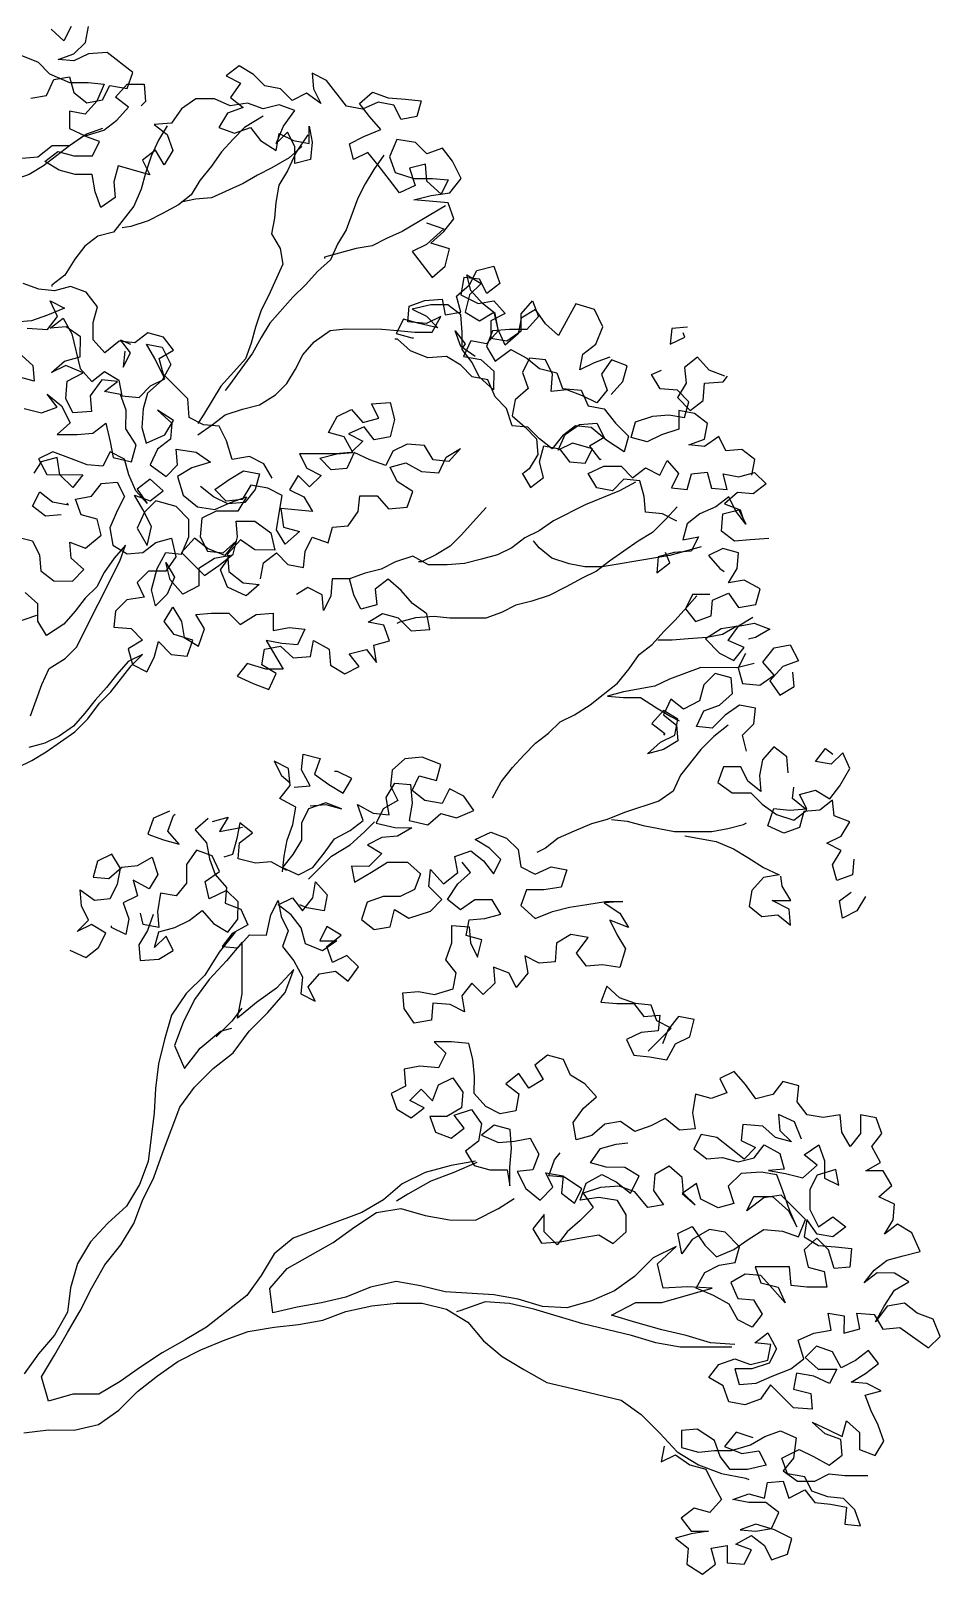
# Model space of a CAD drawing. Header units: inches. Extents: x -22123 to -20407, y -44696 to -43478.
# Drawn here: x -21153.8 to -21125.72, y -44569.7 to -44522.08 of the extents above; entities that cross this region are included whole.
import ezdxf

# ---------------------------------------------------------------- set-up
doc = ezdxf.new("R2010")
doc.units = ezdxf.units.IN
doc.header["$LTSCALE"] = 0.01
doc.header["$MEASUREMENT"] = 0

# ---------------------------------------------------------------- blocks, each defined once
blk = doc.blocks.new('ARBOLITO')
at = {"color": 106}
for points in [[(71.10116, -147.0858), (71.11214, -147.08947), (71.10115, -147.09953), (71.09199, -147.1041), (71.10479, -147.12059), (71.11304, -147.11327), (71.11579, -147.10229), (71.1039, -147.09862), (71.11214, -147.09131), (71.11855, -147.08307), (71.1149, -147.073), (71.09294, -147.07115), (71.10392, -147.06842), (71.11582, -147.0666), (71.12315, -147.05745), (71.11767, -147.04646), (71.11127, -147.03822), (71.1012, -147.04187), (71.09389, -147.03454), (71.08199, -147.0327), (71.0774, -147.04368), (71.08106, -147.05375), (71.09295, -147.05742), (71.10485, -147.05743), (71.11492, -147.05836), (71.11033, -147.06751), (71.10119, -147.05926), (71.10028, -147.04828), (71.09021, -147.05101), (71.09386, -147.062), (71.08379, -147.06657), (71.07739, -147.05832), (71.07008, -147.04916), (71.06368, -147.04092), (71.05452, -147.04549), (71.05178, -147.03542), (71.06094, -147.03085), (71.07193, -147.02628), (71.06461, -147.01804), (71.05821, -147.0098), (71.06646, -147.00248), (71.07652, -147.00615), (71.08751, -147.00708), (71.09757, -147.008), (71.09482, -147.01807), (71.08475, -147.01989), (71.08018, -147.01073), (71.07011, -147.00889), (71.06004, -147.01346), (71.04997, -147.01162), (71.03718, -146.99513), (71.02803, -146.99055), (71.02893, -147.00062), (71.0335, -147.00977), (71.02435, -147.00336), (71.0152, -147.00793), (71.00788, -147.0006), (70.99782, -146.99876), (70.9905, -146.99143), (70.98135, -146.98593), (70.97311, -146.99233), (70.98226, -146.99691), (70.97584, -147.00606), (70.98407, -147.01247), (70.974, -147.01613), (70.9685, -147.02527), (70.97857, -147.02894), (70.98864, -147.02529), (70.99504, -147.03354), (71.0051, -147.03995), (71.00694, -147.02897), (71.01609, -147.03356), (71.02616, -147.03539), (71.02617, -147.02441), (71.02799, -147.03448), (71.02706, -147.04546), (71.01699, -147.0482), (71.017, -147.03722), (71.01243, -147.02806), (71.0051, -147.03538), (71.00969, -147.0244), (71.01702, -147.01434), (71.00696, -147.01067), (70.99689, -147.0134), (70.98682, -147.00973), (70.97584, -147.01155), (70.96577, -147.00697), (70.95388, -147.00696), (70.94472, -147.01335), (70.9383, -147.0225), (70.92732, -147.02341), (70.93555, -147.02982), (70.9392, -147.03989), (70.9337, -147.04904), (70.92822, -147.03988), (70.91997, -147.04628), (70.92454, -147.05544), (70.90441, -147.04993), (70.90166, -147.05999), (70.90256, -147.07006), (70.8934, -147.07646), (70.88975, -147.06639), (70.88793, -147.0554), (70.87695, -147.05539), (70.86688, -147.05264), (70.85774, -147.04714), (70.86598, -147.04074), (70.87604, -147.04349), (70.88794, -147.04351), (70.89253, -147.03436), (70.88246, -147.03069), (70.8733, -147.03709), (70.86232, -147.03708), (70.85316, -147.04439), (70.84309, -147.0453)], [(70.84862, -147.00686), (70.85869, -147.00504), (70.86327, -146.99497), (70.87334, -146.99315), (70.87608, -147.00322), (70.88431, -147.00964), (70.89438, -147.00782), (70.89897, -146.99867), (70.90995, -147.00051), (70.91362, -146.99044), (70.89716, -146.97761), (70.88526, -146.97852), (70.8761, -146.98309), (70.86603, -146.98216), (70.8761, -146.97851), (70.88343, -146.9712), (70.88527, -146.96113)], [(70.87429, -146.96112), (70.8697, -146.97027), (70.86147, -146.96294)], [(70.84224, -146.9794), (70.85322, -146.98398), (70.86053, -146.99131), (70.87334, -146.99681), (70.88524, -146.99682), (70.89531, -146.99775), (70.89072, -147.00873), (70.88339, -147.01696), (70.87332, -147.01512), (70.87331, -147.0261), (70.88338, -147.03069), (70.89528, -147.02704), (70.90352, -147.02064), (70.91085, -147.01241), (70.90262, -147.00599), (70.90995, -146.99776), (70.92093, -146.99777), (70.92184, -147.00876), (70.91909, -147.0115)], [(70.89437, -147.02612), (70.88429, -147.02977), (70.8733, -147.03709), (70.85682, -147.04988), (70.84766, -147.05537), (70.83759, -147.05902), (70.82843, -147.06359), (70.81836, -147.06724), (70.8147, -147.06815)], [(71.02158, -147.03722), (71.01333, -147.04454), (71.00234, -147.05093), (70.99319, -147.0555), (70.98403, -147.06098), (70.96389, -147.07012), (70.95382, -147.07102), (70.94466, -147.07285)], [(71.11307, -147.07483), (71.0856, -147.09128), (71.07553, -147.09585), (71.06637, -147.10042), (71.0563, -147.10224), (71.03616, -147.10771), (71.03616, -147.10863)], [(71.00308, -147.24863), (70.9976, -147.23947), (70.98845, -147.23489), (70.97746, -147.23671), (70.97381, -147.22481), (70.96924, -147.21565), (70.95918, -147.21473), (70.95003, -147.21014), (70.94912, -147.19824), (70.93358, -147.18267), (70.93084, -147.1726), (70.94, -147.16712), (70.9336, -147.15887), (70.92354, -147.15612), (70.91529, -147.16252), (70.90522, -147.16159), (70.89607, -147.16891), (70.88875, -147.16066), (70.88876, -147.14968), (70.89152, -147.13961), (70.8842, -147.13045), (70.87414, -147.12678), (70.86407, -147.12952), (70.854, -147.12859), (70.84394, -147.12492)], [(70.84666, -147.1533), (70.85947, -147.15423), (70.86588, -147.146), (70.86132, -147.13592), (70.87046, -147.14051), (70.85948, -147.14507), (70.84941, -147.14873), (70.83934, -147.14963)], [(70.84115, -147.16886), (70.85029, -147.1771), (70.8512, -147.18717), (70.84114, -147.18441)], [(70.84478, -147.20455), (70.85576, -147.20731), (70.86583, -147.20366), (70.85943, -147.19541), (70.86858, -147.20275), (70.87406, -147.21373), (70.86581, -147.22105), (70.87863, -147.22106), (70.8887, -147.22015), (70.89694, -147.21375), (70.89967, -147.22566), (70.9015, -147.23573), (70.91339, -147.23848), (70.91615, -147.2275), (70.90975, -147.21743), (70.90976, -147.20553), (70.90611, -147.19546), (70.89604, -147.19362), (70.90429, -147.18722), (70.89422, -147.18629), (70.88689, -147.19636), (70.88779, -147.20642), (70.87589, -147.20733), (70.87133, -147.19817), (70.87225, -147.18719), (70.88232, -147.18171), (70.87135, -147.17712), (70.86219, -147.18169), (70.87043, -147.17437), (70.8805, -147.17164), (70.88052, -147.15882), (70.87137, -147.15241), (70.8613, -147.15331), (70.86954, -147.14691), (70.87503, -147.15699), (70.8805, -147.17896), (70.88781, -147.1872), (70.89605, -147.1808), (70.9052, -147.1863), (70.90702, -147.19637), (70.91801, -147.1973), (70.92533, -147.18998), (70.93449, -147.18542), (70.9281, -147.1726), (70.92261, -147.16344), (70.93268, -147.16528), (70.93816, -147.17627), (70.93266, -147.18633), (70.9235, -147.19456), (70.92075, -147.20462), (70.91982, -147.21652), (70.92256, -147.22659), (70.93446, -147.22111), (70.93996, -147.21196), (70.9299, -147.20555), (70.93904, -147.21379), (70.93812, -147.22386), (70.92987, -147.23026), (70.92529, -147.24032), (70.93535, -147.24765), (70.94268, -147.24034), (70.94177, -147.23027), (70.95458, -147.23211), (70.96373, -147.23853), (70.95183, -147.24218), (70.94267, -147.24766), (70.94632, -147.25956), (70.95547, -147.26689), (70.96645, -147.26873), (70.97652, -147.26417), (70.98659, -147.26052), (70.98109, -147.26966), (70.96736, -147.26965), (70.95821, -147.27422), (70.95728, -147.28612), (70.96185, -147.29527), (70.97192, -147.2962), (70.98016, -147.28888), (70.97283, -147.29803), (70.96185, -147.29344), (70.95362, -147.28703), (70.94537, -147.29617), (70.96, -147.31083), (70.96916, -147.30443), (70.97832, -147.29712), (70.98108, -147.28614), (70.98017, -147.27607), (70.99207, -147.27608), (71.00213, -147.28341), (71.00487, -147.2944), (70.99205, -147.29439), (70.98291, -147.28797), (70.97466, -147.29712), (70.97557, -147.3081), (70.98471, -147.31543), (70.99478, -147.31635), (70.98654, -147.32367), (70.97464, -147.31817), (70.97008, -147.30718), (70.97649, -147.29803), (70.96642, -147.29985), (70.95635, -147.30625), (70.95634, -147.31723), (70.94626, -147.32272), (70.93804, -147.31356), (70.9353, -147.30257), (70.94078, -147.31173), (70.9362, -147.32271), (70.92887, -147.33002), (70.92613, -147.31995), (70.9298, -147.30623), (70.93531, -147.29616), (70.94537, -147.29709), (70.94996, -147.28611), (70.94997, -147.27513), (70.94174, -147.26688), (70.92893, -147.26321), (70.9216, -147.27052), (70.91701, -147.28059), (70.92341, -147.29158), (70.92617, -147.27968), (70.92069, -147.26869), (70.9152, -147.25953), (70.92527, -147.26321), (70.93351, -147.25681), (70.92528, -147.24948), (70.91704, -147.25588), (70.92344, -147.26503), (70.91612, -147.25679), (70.91155, -147.24672), (70.90882, -147.23665), (70.89967, -147.23206), (70.89508, -147.24121), (70.88502, -147.24029), (70.87495, -147.23662), (70.86306, -147.23203), (70.8539, -147.2366), (70.85938, -147.24667), (70.88227, -147.24669), (70.87585, -147.25492), (70.86762, -147.24668), (70.8658, -147.23569), (70.85573, -147.23843), (70.85115, -147.24575)], [(71.21824, -147.17103), (71.20817, -147.17468), (71.19901, -147.17925), (71.20085, -147.16918), (71.20909, -147.16279), (71.21368, -147.15181), (71.2082, -147.14082), (71.1963, -147.13715), (71.1853, -147.15727), (71.17707, -147.14994), (71.17067, -147.14078), (71.16151, -147.14627), (71.15968, -147.15633), (71.15143, -147.16365), (71.14686, -147.15358), (71.14504, -147.14351), (71.13681, -147.13709), (71.1295, -147.12885), (71.12676, -147.11878), (71.13591, -147.12428), (71.12858, -147.13159), (71.12582, -147.14257), (71.13497, -147.14807), (71.14413, -147.14259), (71.14686, -147.15449), (71.13953, -147.16272), (71.12947, -147.16088), (71.12488, -147.17095), (71.13586, -147.17279), (71.14409, -147.18012), (71.14408, -147.19201), (71.13494, -147.18377), (71.13037, -147.17461), (71.12397, -147.16637), (71.12398, -147.15538), (71.12308, -147.1444), (71.11484, -147.13799), (71.10386, -147.13798), (71.09196, -147.14071), (71.10111, -147.1453), (71.10842, -147.15262), (71.09653, -147.14987), (71.08646, -147.14711), (71.08188, -147.15626), (71.09194, -147.15902), (71.09286, -147.15902)], [(70.90888, -147.168), (70.90796, -147.17807), (70.91254, -147.16892), (70.90614, -147.16068), (70.91255, -147.16343)], [(71.1322, -147.17095), (71.12306, -147.16454), (71.1194, -147.15447), (71.1258, -147.16271), (71.12397, -147.16545)], [(71.26768, -147.15186), (71.25761, -147.15276), (71.25669, -147.16283), (71.26584, -147.15826), (71.26493, -147.15551)], [(71.29145, -147.183), (71.28139, -147.17933), (71.27407, -147.17108), (71.26583, -147.17748), (71.26673, -147.18755), (71.26123, -147.1967), (71.26946, -147.20494), (71.27771, -147.19854), (71.27863, -147.18756), (71.29053, -147.18666), (71.29328, -147.183)], [(71.21913, -147.19483), (71.22646, -147.1866), (71.22922, -147.17653), (71.21915, -147.17286), (71.21274, -147.18201), (71.21639, -147.19208), (71.20997, -147.20031), (71.20083, -147.19573), (71.19076, -147.19206), (71.18069, -147.19296), (71.18162, -147.18198), (71.17705, -147.17282), (71.16698, -147.1719), (71.1624, -147.18105), (71.16605, -147.19112), (71.15781, -147.19843), (71.15597, -147.2085), (71.1642, -147.21583), (71.17151, -147.22316), (71.17242, -147.23323), (71.16692, -147.24238), (71.16325, -147.24512)], [(71.30878, -147.24617), (71.31062, -147.2361), (71.30239, -147.22969), (71.29232, -147.23059), (71.28775, -147.22143), (71.27859, -147.22783), (71.26853, -147.22691), (71.2786, -147.22326), (71.28044, -147.21319), (71.27221, -147.20678), (71.26214, -147.20494), (71.26213, -147.21683), (71.25114, -147.22049), (71.24199, -147.22505), (71.23192, -147.2223), (71.23468, -147.21223), (71.24566, -147.20858), (71.25573, -147.20768), (71.2658, -147.20952), (71.26855, -147.19945), (71.26124, -147.19212), (71.25025, -147.1912), (71.24477, -147.18204), (71.25118, -147.1793)], [(70.9957, -147.31269), (70.99754, -147.30263), (71.00578, -147.29623), (71.0131, -147.30356), (71.02316, -147.3054), (71.02409, -147.29533), (71.02867, -147.28618), (71.03874, -147.28985), (71.04149, -147.27979), (71.05156, -147.27888), (71.05798, -147.26973), (71.0589, -147.25967), (71.06988, -147.25968), (71.0772, -147.26792), (71.0891, -147.26702), (71.09277, -147.25695), (71.08271, -147.25054), (71.07814, -147.24138), (71.08821, -147.23864), (71.09827, -147.24414), (71.10925, -147.24507), (71.11384, -147.235), (71.123, -147.22952), (71.11567, -147.23775), (71.1056, -147.23683), (71.10012, -147.22767), (71.08913, -147.22674), (71.07998, -147.23131), (71.07539, -147.24046), (71.06533, -147.23679), (71.05526, -147.2322), (71.05068, -147.24227), (71.04061, -147.24317), (71.03329, -147.23585), (71.04428, -147.23311), (71.05435, -147.2322), (71.04887, -147.22213), (71.0388, -147.21938), (71.0443, -147.20931), (71.05346, -147.20475), (71.06077, -147.21299), (71.07084, -147.21025), (71.06628, -147.2011), (71.07818, -147.20019), (71.08091, -147.21118), (71.07816, -147.22216), (71.06809, -147.22398), (71.06169, -147.21574), (71.05161, -147.2203), (71.06076, -147.22489), (71.05343, -147.2322), (71.04337, -147.23311), (71.02048, -147.23309), (71.02505, -147.24225), (71.0342, -147.24683), (71.02687, -147.25415), (71.01956, -147.24682), (71.01406, -147.25596), (71.0232, -147.26055), (71.02869, -147.26971), (71.00855, -147.26786), (71.01037, -147.27976), (71.02044, -147.28251), (71.01128, -147.29074), (71.00579, -147.28158), (71.00764, -147.26969), (71.00948, -147.25962), (71.00033, -147.25504), (70.98935, -147.2532), (70.98385, -147.26234), (70.97378, -147.26325), (70.96646, -147.25592), (70.97562, -147.24952), (70.98478, -147.24404), (70.99484, -147.24588), (70.99209, -147.25594), (70.98567, -147.26418), (70.97469, -147.26508), (70.96554, -147.2605), (70.95731, -147.25408)], [(71.16234, -147.24512), (71.16782, -147.25427), (71.17607, -147.24788), (71.17333, -147.2378), (71.17608, -147.22774), (71.18615, -147.22958), (71.19255, -147.23782), (71.20262, -147.23875), (71.2072, -147.2296), (71.19439, -147.22593), (71.18523, -147.23049), (71.18982, -147.22043), (71.19898, -147.21403), (71.20996, -147.21313), (71.21453, -147.22228), (71.20537, -147.22777), (71.21177, -147.23601), (71.21269, -147.23601)], [(71.26116, -147.27541), (71.25201, -147.27083), (71.24103, -147.2699), (71.24012, -147.25983), (71.23739, -147.24976), (71.22732, -147.24884), (71.21999, -147.25615), (71.20993, -147.25431), (71.20444, -147.24516), (71.21451, -147.24059), (71.2255, -147.2406), (71.23281, -147.24793), (71.24106, -147.24153), (71.2502, -147.24611), (71.25479, -147.23696), (71.2621, -147.24521), (71.25752, -147.25436), (71.26759, -147.25528), (71.27034, -147.24522), (71.28041, -147.24431), (71.28315, -147.25438), (71.29321, -147.2553), (71.29048, -147.24523), (71.30054, -147.24707), (71.31061, -147.24434), (71.31793, -147.25167), (71.30969, -147.25807), (71.29962, -147.25714), (71.29138, -147.26446), (71.30144, -147.26813), (71.30418, -147.27637)], [(70.8383, -147.28601), (70.85019, -147.28876), (70.85476, -147.29792), (70.85567, -147.30799), (70.8639, -147.3144), (70.8758, -147.31441), (70.88313, -147.3071), (70.87489, -147.29977), (70.87399, -147.2897), (70.88405, -147.29337), (70.89413, -147.28514), (70.89139, -147.27507), (70.88133, -147.27232), (70.87767, -147.26225), (70.88774, -147.26042), (70.89416, -147.25219), (70.90423, -147.25129), (70.9088, -147.26044), (70.90421, -147.26959), (70.89962, -147.28057), (70.90144, -147.29156), (70.91059, -147.29706), (70.92066, -147.29615), (70.9289, -147.28975), (70.93898, -147.28701), (70.94171, -147.29892), (70.93529, -147.30806), (70.92431, -147.30805), (70.91698, -147.31537), (70.92155, -147.32452), (70.91057, -147.32635), (70.90324, -147.33366), (70.90231, -147.34373), (70.91329, -147.34465), (70.92061, -147.35198), (70.91145, -147.35747), (70.91419, -147.36754), (70.92334, -147.37212), (70.92792, -147.36297), (70.93068, -147.35291), (70.93891, -147.36115), (70.94897, -147.36208), (70.95264, -147.35201), (70.94075, -147.34834), (70.93435, -147.3401), (70.93985, -147.33095), (70.94533, -147.34011), (70.94715, -147.35018), (70.9563, -147.35568), (70.95997, -147.3447), (70.95449, -147.33554), (70.96456, -147.33463), (70.97554, -147.33464), (70.98286, -147.34197), (70.99293, -147.33557), (71.00392, -147.33467), (71.00391, -147.34565), (71.01398, -147.34383), (71.02404, -147.34475), (71.01946, -147.35482), (71.00939, -147.35389), (70.99932, -147.35205), (71.01029, -147.37037), (70.99931, -147.37036), (70.98741, -147.36669), (70.981, -147.37492), (70.99106, -147.3795), (71.00113, -147.38318), (71.00571, -147.37311), (70.99656, -147.36761), (70.9984, -147.35754), (71.00847, -147.35572), (71.0167, -147.36305), (71.02769, -147.36215), (71.02953, -147.35208), (71.03959, -147.35758), (71.0405, -147.36765), (71.04964, -147.37315), (71.0588, -147.36858), (71.0524, -147.36034), (71.06339, -147.3576), (71.06979, -147.36585), (71.06797, -147.35486), (71.07804, -147.35213), (71.07438, -147.34205), (71.06432, -147.34022), (71.07348, -147.33473), (71.08354, -147.33749), (71.09177, -147.34573), (71.10367, -147.34483), (71.10185, -147.33476), (71.0927, -147.32834), (71.08539, -147.3201), (71.07716, -147.31277), (71.06891, -147.31917), (71.06982, -147.32924), (71.05975, -147.33197), (71.05518, -147.32282), (71.05245, -147.31275), (71.04146, -147.31274), (71.04054, -147.32372), (71.03595, -147.33287), (71.03505, -147.3228), (71.0259, -147.31821), (71.01857, -147.32278)], [(70.86851, -147.27231), (70.85844, -147.27321), (70.85021, -147.2668), (70.8548, -147.25765), (70.86303, -147.26406), (70.87309, -147.2659), (70.87218, -147.26499)], [(71.31973, -147.28645), (71.30783, -147.28735), (71.29776, -147.28826), (71.28953, -147.28184), (71.29045, -147.27086), (71.30052, -147.26812), (71.30509, -147.27728), (71.29869, -147.26904), (71.29413, -147.25988), (71.28588, -147.26628), (71.27581, -147.27085), (71.26757, -147.27725), (71.26481, -147.28731), (71.27488, -147.28549), (71.2703, -147.29464), (71.25931, -147.29555), (71.24924, -147.29828), (71.24832, -147.30835), (71.25656, -147.30195), (71.25382, -147.29554)], [(71.13944, -147.26706), (71.13119, -147.27621), (71.12386, -147.28444), (71.11653, -147.29175), (71.10738, -147.29724), (71.09822, -147.3018), (71.09639, -147.3018)], [(71.28217, -147.32211), (71.27119, -147.3221), (71.2666, -147.33125), (71.273, -147.33949), (71.28307, -147.33584), (71.284, -147.32577), (71.29407, -147.3212), (71.30047, -147.33036), (71.31145, -147.32854), (71.31421, -147.31848), (71.30414, -147.31298), (71.29407, -147.3148), (71.29957, -147.30565), (71.3005, -147.29558), (71.29043, -147.29283), (71.28128, -147.2974), (71.28859, -147.30564), (71.29134, -147.30747)], [(70.85289, -147.33636), (70.84008, -147.34093), (70.82909, -147.34366), (70.81811, -147.34548), (70.79248, -147.34546)], [(71.30961, -147.33678), (71.30046, -147.34226), (71.28947, -147.34408), (71.2794, -147.35048), (71.28854, -147.35964), (71.29769, -147.36423), (71.30411, -147.35599), (71.29404, -147.35141), (71.30046, -147.34226), (71.31053, -147.34044), (71.32059, -147.34411), (71.31143, -147.34959), (71.30686, -147.35051)], [(71.29954, -147.34226), (71.29038, -147.34774), (71.28031, -147.34957), (71.26841, -147.35047), (71.25835, -147.35138), (71.24919, -147.35137)], [(71.30502, -147.35966), (71.30043, -147.3688), (71.30317, -147.37888), (71.31415, -147.3798), (71.32331, -147.3734), (71.316, -147.36516), (71.32333, -147.35601), (71.3334, -147.35419), (71.33888, -147.36426), (71.32881, -147.36792), (71.32056, -147.37706), (71.32696, -147.38622), (71.33612, -147.38074), (71.33521, -147.37158)], [(71.3105, -147.36607), (71.29952, -147.3688), (71.27664, -147.36878), (71.25649, -147.37609), (71.24734, -147.38065), (71.2272, -147.3843), (71.21713, -147.38703), (71.22719, -147.38796), (71.23818, -147.38797), (71.24824, -147.39438), (71.25739, -147.39988), (71.26288, -147.40264)], [(71.30588, -147.4219), (71.30314, -147.41182), (71.31047, -147.40451), (71.31139, -147.39444), (71.30133, -147.3926), (71.29217, -147.399), (71.28392, -147.40723), (71.27386, -147.40631), (71.27844, -147.39624), (71.28851, -147.39259), (71.29676, -147.38528), (71.29585, -147.37521), (71.28578, -147.37245), (71.27846, -147.37977), (71.2757, -147.38983), (71.26563, -147.39532), (71.2574, -147.3889), (71.25281, -147.39897), (71.26104, -147.40538), (71.26195, -147.41545), (71.25279, -147.42093), (71.24272, -147.42367), (71.25096, -147.41635), (71.26012, -147.41179), (71.26196, -147.40172), (71.25281, -147.39622), (71.24548, -147.40445), (71.25371, -147.41086), (71.2528, -147.41178)], [(71.0276, -147.45734), (71.03767, -147.45643), (71.04773, -147.45919), (71.03767, -147.45551), (71.02668, -147.45917), (71.0221, -147.46831), (71.02209, -147.4793), (71.01659, -147.48845), (71.01017, -147.49668), (71.02024, -147.50126), (71.0294, -147.49669), (71.03673, -147.48755), (71.04314, -147.4784), (71.05321, -147.47292), (71.06146, -147.46652), (71.05781, -147.45645), (71.06787, -147.46195), (71.07794, -147.46287), (71.07611, -147.45189), (71.08161, -147.44274), (71.09168, -147.44367), (71.09259, -147.45557), (71.09075, -147.46655), (71.10264, -147.4693), (71.11089, -147.46199), (71.12095, -147.46474), (71.13194, -147.46018), (71.12554, -147.45102), (71.11639, -147.44643), (71.11181, -147.45558), (71.10083, -147.45374), (71.09259, -147.44733), (71.09718, -147.43818), (71.10816, -147.44094), (71.11091, -147.43087), (71.09902, -147.42628), (71.08804, -147.42719), (71.07979, -147.4345), (71.07887, -147.44457), (71.08344, -147.45373), (71.07428, -147.45921), (71.06969, -147.46836), (71.08159, -147.47111), (71.09257, -147.47112), (71.08341, -147.47661), (71.07335, -147.47751), (71.06419, -147.48208), (71.07334, -147.48758), (71.06509, -147.49581), (71.05411, -147.4958), (71.05593, -147.50587), (71.06692, -147.49947), (71.07699, -147.49308), (71.08981, -147.49309), (71.09804, -147.50042), (71.09437, -147.51048), (71.08521, -147.51505), (71.07423, -147.51504), (71.06416, -147.51869), (71.06048, -147.52967), (71.06872, -147.53609), (71.07879, -147.53427), (71.08154, -147.52329), (71.09069, -147.52879), (71.10442, -147.52422), (71.11175, -147.51691), (71.10352, -147.50866), (71.10445, -147.49768), (71.11268, -147.50684), (71.12183, -147.49952), (71.12001, -147.48946), (71.13008, -147.4858), (71.13832, -147.49222), (71.14472, -147.50046), (71.1493, -147.49131), (71.14198, -147.48398), (71.13284, -147.47848), (71.14291, -147.47392), (71.15297, -147.47759), (71.16029, -147.48492), (71.16211, -147.4959), (71.17126, -147.50049), (71.18133, -147.49592), (71.1914, -147.49776), (71.18773, -147.50874), (71.17674, -147.51056), (71.16576, -147.51055), (71.16209, -147.52061), (71.17123, -147.52886), (71.18222, -147.52429), (71.19321, -147.52156), (71.20419, -147.51974), (71.21609, -147.51792), (71.22707, -147.51793), (71.21517, -147.51883), (71.22524, -147.52525), (71.23072, -147.5344), (71.21883, -147.52982), (71.22339, -147.53897), (71.22888, -147.54813), (71.22521, -147.56003), (71.21422, -147.55819), (71.20415, -147.55909), (71.19776, -147.55085), (71.20509, -147.54079), (71.19411, -147.53895), (71.18495, -147.54443), (71.18402, -147.55633), (71.17395, -147.55723), (71.1648, -147.55265), (71.16662, -147.56363), (71.15929, -147.57278), (71.15473, -147.56362), (71.14466, -147.55995), (71.14557, -147.57002), (71.13824, -147.57734), (71.13092, -147.57001), (71.12451, -147.57824), (71.12633, -147.58831), (71.11718, -147.58373), (71.1062, -147.5828), (71.10527, -147.59378), (71.09429, -147.5956), (71.08789, -147.58644), (71.08698, -147.57638), (71.09705, -147.57547), (71.10712, -147.57731), (71.11902, -147.57366), (71.12086, -147.56359), (71.11446, -147.55535), (71.11813, -147.54437), (71.11814, -147.53339), (71.12913, -147.53431), (71.13003, -147.54438), (71.1346, -147.55354), (71.13736, -147.54256), (71.12729, -147.5398), (71.12913, -147.52974), (71.1392, -147.52883), (71.14927, -147.52609), (71.14379, -147.51694), (71.1328, -147.51693), (71.12364, -147.52332), (71.11541, -147.51691), (71.12183, -147.50685), (71.13007, -147.49953), (71.12459, -147.49312)], [(71.01754, -147.44543), (71.02761, -147.44452), (71.02213, -147.43445), (71.02305, -147.42438), (71.03404, -147.42714), (71.03036, -147.4372), (71.03951, -147.44362), (71.04866, -147.44912), (71.05416, -147.43997), (71.04501, -147.43539), (71.04318, -147.43538)], [(71.33241, -147.43565), (71.3315, -147.42558), (71.32327, -147.41917), (71.31594, -147.4274), (71.3141, -147.43746), (71.315, -147.44753), (71.30677, -147.44112), (71.30221, -147.43196), (71.29122, -147.43195), (71.28755, -147.44201), (71.2967, -147.44843), (71.3086, -147.44844), (71.31591, -147.45577), (71.32506, -147.46218), (71.33604, -147.46586), (71.34428, -147.45946), (71.33514, -147.45213), (71.33606, -147.4448)], [(71.37446, -147.4906), (71.37353, -147.50067), (71.36346, -147.50432), (71.36073, -147.49425), (71.36623, -147.4851), (71.35708, -147.48052), (71.36623, -147.47595), (71.37173, -147.4668), (71.36167, -147.46313), (71.36076, -147.45306), (71.35252, -147.45946), (71.34245, -147.46037), (71.3397, -147.47044), (71.32962, -147.47409), (71.31956, -147.4695), (71.32323, -147.45852), (71.3333, -147.45945), (71.34428, -147.45854), (71.33972, -147.44938), (71.34979, -147.44665), (71.35893, -147.45215), (71.36535, -147.44392), (71.37176, -147.43294), (71.3672, -147.42287), (71.35987, -147.43018), (71.3498, -147.42834), (71.35622, -147.42011), (71.36079, -147.42378)], [(71.01017, -147.49942), (71.0111, -147.48936), (71.01294, -147.47929), (71.01661, -147.46922), (71.01845, -147.45824), (71.00838, -147.45274), (71.0148, -147.44451), (71.01389, -147.43353), (71.00474, -147.42894), (71.00931, -147.4381), (71.0148, -147.44268)], [(70.9379, -147.46092), (70.92783, -147.46548), (70.92416, -147.47555), (70.93422, -147.47922), (70.94429, -147.48197), (70.93697, -147.47373), (70.94064, -147.46366), (70.94156, -147.46275)], [(70.96261, -147.46551), (70.95436, -147.47283), (70.96168, -147.48107), (70.9635, -147.49114), (70.96715, -147.50121), (70.97447, -147.50946), (70.97354, -147.51953), (70.98361, -147.5232), (70.98817, -147.53327), (70.9781, -147.53875), (70.97169, -147.54698), (70.98175, -147.54791), (70.98908, -147.53968), (71.00007, -147.53969), (71.00282, -147.52687), (71.00741, -147.51773), (71.00923, -147.5278), (71.0138, -147.53695), (71.01013, -147.54702), (71.01744, -147.55618), (71.02292, -147.56625), (71.022, -147.57723), (71.03115, -147.58182), (71.02658, -147.57266), (71.03391, -147.56443), (71.04398, -147.56261), (71.05221, -147.56902), (71.05863, -147.55987), (71.05131, -147.55255), (71.04215, -147.55711), (71.0385, -147.54704), (71.04766, -147.53973), (71.03851, -147.53423), (71.03393, -147.54338), (71.04491, -147.54339), (71.03575, -147.54979), (71.02477, -147.5452), (71.02204, -147.53513), (71.01564, -147.52689), (71.00741, -147.52047), (71.01656, -147.5159), (71.02296, -147.52415), (71.02938, -147.51592), (71.03122, -147.50585), (71.03853, -147.51409), (71.03669, -147.52416), (71.02571, -147.52232), (71.02114, -147.52048)], [(70.96535, -147.46735), (70.97542, -147.46461), (70.96992, -147.47376), (70.97999, -147.47194), (70.98457, -147.47103)], [(71.01292, -147.49851), (71.00286, -147.49301), (70.99279, -147.49392), (70.98181, -147.49116), (70.98273, -147.48109), (70.99097, -147.47469), (70.98274, -147.46828), (70.9809, -147.47834), (70.97815, -147.48841), (70.97265, -147.49024)], [(71.02664, -147.50401), (71.0413, -147.48938), (71.05321, -147.48207), (71.06237, -147.47384), (71.06878, -147.46744)], [(71.26647, -147.47586), (71.2866, -147.47954), (71.29758, -147.48413), (71.30673, -147.48963), (71.31679, -147.49604), (71.32685, -147.50063), (71.31678, -147.50245), (71.30946, -147.51068), (71.30762, -147.52075), (71.31585, -147.52716), (71.32592, -147.52625), (71.33415, -147.53267), (71.33324, -147.5226), (71.32226, -147.5171), (71.33416, -147.51711), (71.32868, -147.50795), (71.32777, -147.50154)], [(70.92777, -147.52681), (70.9241, -147.53687), (70.9186, -147.54602), (70.91951, -147.55609), (70.93141, -147.55518), (70.94057, -147.5497), (70.936, -147.54054), (70.92867, -147.54786), (70.93142, -147.53779), (70.94149, -147.53506), (70.95065, -147.53049), (70.95889, -147.52409), (70.96621, -147.53233), (70.97536, -147.53783), (70.98177, -147.5296), (70.98178, -147.51862), (70.97447, -147.51129), (70.96348, -147.51677), (70.96074, -147.50578), (70.9699, -147.49939), (70.96533, -147.48931), (70.95527, -147.48564), (70.94885, -147.49479), (70.94884, -147.50669), (70.94243, -147.51492), (70.93236, -147.51308), (70.93052, -147.52498), (70.93143, -147.53505), (70.92136, -147.53321), (70.91954, -147.52588)], [(70.87467, -147.54964), (70.88473, -147.55422), (70.89297, -147.54782), (70.89756, -147.53868), (70.88841, -147.53318), (70.87925, -147.53774), (70.88658, -147.53043), (70.88201, -147.52127), (70.88111, -147.5112), (70.89025, -147.51762), (70.90032, -147.51671), (70.90491, -147.50756), (70.90675, -147.4975), (70.90126, -147.48834), (70.89211, -147.49291), (70.88935, -147.50297), (70.89942, -147.5039), (70.90766, -147.49658), (70.91773, -147.49568), (70.92689, -147.49019), (70.93054, -147.50118), (70.92504, -147.51033), (70.91498, -147.50483), (70.91772, -147.5149), (70.90856, -147.51947), (70.91221, -147.52954), (70.91037, -147.5396), (70.90122, -147.53502), (70.90122, -147.5341)], [(71.38176, -147.51441), (71.37626, -147.52355), (71.3671, -147.52812), (71.36528, -147.51714), (71.37261, -147.51165)], [(71.24346, -147.61313), (71.25812, -147.5985), (71.24897, -147.59391), (71.24532, -147.58384), (71.23525, -147.58292), (71.22519, -147.57925), (71.21696, -147.57192), (71.21329, -147.58198), (71.22335, -147.58291), (71.23434, -147.58292), (71.24074, -147.59116), (71.2508, -147.59025), (71.24988, -147.60032), (71.2389, -147.60123), (71.22974, -147.6058), (71.23431, -147.61587), (71.24437, -147.61679), (71.25536, -147.61863), (71.26086, -147.60857), (71.27001, -147.604), (71.27277, -147.59302), (71.2627, -147.59118), (71.25629, -147.59941), (71.25262, -147.60856)], [(70.98446, -147.58635), (70.97805, -147.59458), (70.96797, -147.60464)], [(71.25421, -147.86484), (71.25237, -147.87491), (71.26153, -147.87034), (71.27068, -147.87675), (71.28074, -147.87951), (71.28531, -147.88866), (71.29079, -147.89874), (71.28346, -147.90697), (71.2734, -147.90421), (71.26516, -147.91061), (71.27156, -147.91886), (71.28254, -147.91887), (71.27155, -147.92069), (71.26148, -147.92342), (71.26971, -147.92984), (71.26879, -147.9399), (71.27885, -147.94632), (71.2871, -147.93992), (71.28436, -147.92985), (71.29443, -147.92803), (71.29442, -147.93901), (71.3054, -147.93994), (71.30999, -147.93079), (71.29992, -147.92712), (71.30999, -147.92164), (71.31823, -147.92805), (71.32279, -147.93721), (71.33287, -147.93356), (71.33562, -147.92349), (71.32464, -147.91799), (71.31275, -147.91432), (71.30268, -147.91797), (71.31274, -147.91889), (71.32281, -147.91707), (71.3274, -147.90701), (71.31917, -147.90059), (71.30818, -147.90058), (71.29812, -147.89874), (71.30819, -147.89509), (71.31825, -147.89785), (71.32009, -147.88778), (71.33016, -147.88688), (71.33381, -147.89786), (71.34389, -147.89238), (71.35029, -147.90062), (71.36035, -147.90155), (71.37042, -147.90339), (71.36949, -147.91437), (71.37956, -147.91529), (71.37591, -147.90522), (71.36859, -147.89789), (71.35853, -147.89697), (71.34846, -147.8933), (71.34389, -147.88414), (71.33291, -147.8823), (71.32926, -147.87223), (71.34025, -147.86675), (71.3494, -147.87133), (71.35946, -147.87683), (71.3677, -147.87043), (71.3668, -147.86037), (71.35673, -147.8567), (71.3485, -147.84937), (71.35857, -147.85395), (71.36771, -147.85854), (71.37047, -147.84847), (71.3787, -147.8558), (71.37869, -147.86678), (71.38875, -147.87045), (71.39425, -147.86131), (71.3906, -147.85124), (71.38603, -147.84208), (71.38238, -147.83201), (71.39245, -147.82927), (71.3833, -147.82469), (71.37324, -147.82376), (71.3824, -147.81828), (71.39064, -147.81188), (71.38424, -147.80364), (71.376, -147.81003), (71.36684, -147.8146), (71.36136, -147.80453), (71.35129, -147.80086), (71.34396, -147.80817), (71.35219, -147.8155), (71.36409, -147.81552), (71.35951, -147.82466), (71.34944, -147.82008), (71.33846, -147.81824), (71.33662, -147.8283), (71.3476, -147.83106), (71.34851, -147.84113), (71.33661, -147.8402), (71.32198, -147.82554), (71.31557, -147.83469), (71.30549, -147.83834), (71.29543, -147.8365), (71.29178, -147.82643), (71.28263, -147.82093), (71.28904, -147.8127), (71.29911, -147.80905), (71.30918, -147.81272), (71.32016, -147.80998), (71.322, -147.79992), (71.31194, -147.79899), (71.32018, -147.79259), (71.32566, -147.80267), (71.32108, -147.81181), (71.31009, -147.81547), (71.29911, -147.81546), (71.30184, -147.82553), (71.31283, -147.82462), (71.3229, -147.82005), (71.3348, -147.81549), (71.34305, -147.80909), (71.3394, -147.79719), (71.34947, -147.79262), (71.36045, -147.7908), (71.35863, -147.77981), (71.3687, -147.78165), (71.36869, -147.79264), (71.37876, -147.7899), (71.37694, -147.77983), (71.38792, -147.78076), (71.3934, -147.78991), (71.40439, -147.78901), (71.42268, -147.80184), (71.43001, -147.79452), (71.42544, -147.78354), (71.41538, -147.77987), (71.40715, -147.77345), (71.39616, -147.77527), (71.38883, -147.78533), (71.39433, -147.77527), (71.40075, -147.76521), (71.40991, -147.75973), (71.40076, -147.75423), (71.38978, -147.75422), (71.38153, -147.76061), (71.38795, -147.75238), (71.39619, -147.74598), (71.40626, -147.74325), (71.41725, -147.74051), (71.41177, -147.72861), (71.40262, -147.72311), (71.39438, -147.72951), (71.39988, -147.72036), (71.4008, -147.71029), (71.39074, -147.70571), (71.39898, -147.69839), (71.3935, -147.68923), (71.38251, -147.68922), (71.39167, -147.68374), (71.38619, -147.67367), (71.3926, -147.66544), (71.38895, -147.65537), (71.37889, -147.65353), (71.37887, -147.66542), (71.37246, -147.67366), (71.36698, -147.6645), (71.36607, -147.65351), (71.35509, -147.65533), (71.34502, -147.65349), (71.33862, -147.64525), (71.33955, -147.63518), (71.32948, -147.63243), (71.32307, -147.64066), (71.31208, -147.6434), (71.30568, -147.63424), (71.29837, -147.62599), (71.28921, -147.63056), (71.29378, -147.63972), (71.28371, -147.64337), (71.27364, -147.64062), (71.2718, -147.65251), (71.27362, -147.66258), (71.26355, -147.66349), (71.25441, -147.65616), (71.24525, -147.66073), (71.23518, -147.66438), (71.22603, -147.65796), (71.21596, -147.65978), (71.20772, -147.6671), (71.19765, -147.66983), (71.19583, -147.65885), (71.20224, -147.6497), (71.21049, -147.64239), (71.20317, -147.63414), (71.19402, -147.62864), (71.18946, -147.61857), (71.17939, -147.61582), (71.17115, -147.62222), (71.17663, -147.63137), (71.16747, -147.63686), (71.16107, -147.6277), (71.15283, -147.6341), (71.16106, -147.64051), (71.15922, -147.65149), (71.14915, -147.65332), (71.14, -147.64873), (71.13269, -147.64049), (71.1327, -147.6295), (71.13179, -147.61852), (71.12906, -147.60845), (71.11807, -147.60752), (71.10709, -147.60751), (71.11441, -147.61484), (71.10982, -147.62399), (71.09792, -147.62306), (71.08786, -147.62489), (71.08876, -147.63587), (71.0796, -147.64044), (71.08326, -147.65051), (71.0924, -147.65601), (71.10065, -147.64961), (71.0915, -147.64503), (71.09883, -147.63771), (71.10614, -147.64504), (71.10981, -147.63497), (71.11897, -147.63041), (71.12537, -147.63956), (71.12444, -147.64963), (71.11529, -147.65512), (71.1043, -147.6551), (71.10795, -147.66518), (71.11802, -147.66885), (71.12626, -147.66245), (71.11986, -147.6542), (71.13085, -147.65055), (71.13725, -147.65971), (71.13541, -147.67069), (71.12716, -147.67709), (71.13265, -147.68625), (71.14271, -147.68901), (71.1537, -147.68902), (71.15552, -147.69908), (71.15553, -147.68719), (71.15645, -147.67529), (71.15555, -147.66339), (71.14548, -147.66063), (71.13724, -147.66703), (71.14822, -147.67162), (71.15829, -147.67071), (71.16836, -147.66889), (71.17384, -147.67897), (71.17017, -147.68903), (71.1601, -147.68994), (71.16558, -147.70092), (71.17473, -147.70826), (71.18297, -147.70003), (71.17841, -147.69087), (71.18939, -147.69271), (71.18846, -147.70369), (71.19669, -147.71011), (71.20128, -147.70096), (71.1903, -147.69363), (71.18024, -147.6927), (71.18391, -147.68264), (71.18757, -147.67806)], [(71.34134, -147.66905), (71.33678, -147.65806), (71.32671, -147.65348), (71.32762, -147.66355), (71.33494, -147.67088), (71.32487, -147.66812), (71.31664, -147.66079), (71.30383, -147.65986), (71.3029, -147.66993), (71.31205, -147.67452), (71.30472, -147.68183), (71.29649, -147.67542), (71.28734, -147.66809), (71.27728, -147.66625), (71.27269, -147.6754), (71.28093, -147.68181), (71.29099, -147.6809), (71.30106, -147.68366), (71.31113, -147.68092), (71.31754, -147.67269), (71.32761, -147.67819), (71.33034, -147.68826), (71.32028, -147.68917), (71.33126, -147.69101), (71.34224, -147.69376), (71.3514, -147.68554), (71.34317, -147.67912), (71.35232, -147.67272), (71.35598, -147.68279), (71.35597, -147.69378), (71.36511, -147.69836), (71.36329, -147.68829), (71.35139, -147.69194), (71.34681, -147.70109), (71.3468, -147.7139), (71.35228, -147.72489), (71.36144, -147.71849), (71.36967, -147.72491), (71.36142, -147.73131), (71.35136, -147.72947), (71.34496, -147.72031), (71.34312, -147.73129), (71.35227, -147.73679), (71.36325, -147.73772), (71.37332, -147.73864), (71.37239, -147.75054), (71.36232, -147.75144), (71.35867, -147.73954), (71.35135, -147.73221), (71.34311, -147.73953), (71.34585, -147.75051), (71.35591, -147.75327), (71.35773, -147.76334), (71.34492, -147.76333), (71.33485, -147.7624), (71.33395, -147.7505), (71.31198, -147.75048), (71.31563, -147.76055), (71.32661, -147.76331), (71.33118, -147.77338), (71.32295, -147.76422), (71.31564, -147.75598), (71.30557, -147.75505), (71.29641, -147.76054), (71.30098, -147.77061), (71.31105, -147.77153), (71.31653, -147.78069), (71.31012, -147.78892), (71.30097, -147.78434), (71.29548, -147.77427), (71.28542, -147.76876), (71.27444, -147.76418), (71.27994, -147.75412), (71.2891, -147.74955), (71.29917, -147.74773), (71.30193, -147.73766), (71.29278, -147.7285), (71.28271, -147.72666), (71.27173, -147.73306), (71.26531, -147.7422), (71.26258, -147.72939), (71.27173, -147.72482), (71.27996, -147.73672), (71.28728, -147.74405), (71.29826, -147.73949), (71.30742, -147.73309), (71.31749, -147.72669), (71.32939, -147.72762), (71.33946, -147.73129), (71.34404, -147.72031), (71.3285, -147.70473), (71.31751, -147.70656), (71.30652, -147.71478), (71.31111, -147.70563), (71.32301, -147.70565), (71.33307, -147.71481), (71.33855, -147.72488), (71.33398, -147.71481), (71.32942, -147.70199), (71.32576, -147.69192), (71.3157, -147.69008), (71.30288, -147.69098), (71.29464, -147.69921), (71.29829, -147.7102), (71.28822, -147.71294), (71.27724, -147.70743), (71.2745, -147.69736), (71.26535, -147.70376), (71.27358, -147.71109), (71.26626, -147.70376), (71.26535, -147.69369), (71.25712, -147.68636), (71.24797, -147.69185), (71.24704, -147.70191), (71.25344, -147.71107), (71.24337, -147.71289), (71.23514, -147.70282), (71.22508, -147.69915), (71.21318, -147.70005), (71.20219, -147.7037), (71.20859, -147.71286), (71.20035, -147.72109), (71.1921, -147.72841), (71.18569, -147.73664), (71.17746, -147.72839), (71.17747, -147.71741), (71.17014, -147.72656), (71.17562, -147.73571), (71.18752, -147.73481), (71.20217, -147.73208), (71.21224, -147.73026), (71.22138, -147.73576), (71.22963, -147.72844), (71.22964, -147.71746), (71.22415, -147.7083), (71.21226, -147.70646), (71.20036, -147.70828), (71.20403, -147.6973), (71.2141, -147.69182), (71.22325, -147.6964), (71.2324, -147.70373), (71.2379, -147.69275), (71.22875, -147.68725), (71.21685, -147.68724), (71.20679, -147.68449), (71.2132, -147.67534), (71.22327, -147.6726), (71.23059, -147.6717)], [(71.13448, -147.68442), (71.11983, -147.69081), (71.10518, -147.69629), (71.09053, -147.70452), (71.0832, -147.70909)], [(71.29912, -147.7999), (71.28356, -147.79897), (71.26801, -147.79438), (71.25245, -147.7907), (71.23598, -147.78611), (71.22043, -147.78152), (71.23599, -147.7733), (71.25247, -147.77331), (71.26803, -147.76875), (71.28451, -147.76419), (71.26895, -147.76326), (71.25339, -147.76416), (71.24974, -147.7486), (71.26165, -147.73762), (71.247, -147.74493), (71.23509, -147.75682), (71.22227, -147.76596), (71.20762, -147.77235), (71.19206, -147.77692), (71.1765, -147.77599), (71.16094, -147.7714), (71.14539, -147.76864), (71.11427, -147.76678), (71.09871, -147.7631), (71.08315, -147.76034), (71.06668, -147.76399), (71.05111, -147.77038), (71.03555, -147.77403), (71.01999, -147.77676), (71.00442, -147.78041), (71.00261, -147.76484), (71.0136, -147.75204), (71.04291, -147.73559), (71.05664, -147.72554), (71.07038, -147.7164), (71.08594, -147.71367), (71.1015, -147.71826), (71.11706, -147.72102), (71.13353, -147.72103), (71.14818, -147.71372), (71.15826, -147.70732)], [(71.29729, -147.80173), (71.26434, -147.80169), (71.24878, -147.79893), (71.23323, -147.79434), (71.20212, -147.78699), (71.171, -147.77781), (71.15545, -147.77414), (71.13989, -147.77321), (71.12433, -147.77868), (71.12158, -147.7796)], [(71.31097, -147.8594), (71.29999, -147.85573), (71.29266, -147.86487), (71.30364, -147.86946), (71.31462, -147.86764), (71.31919, -147.8768), (71.30729, -147.87953), (71.2963, -147.87952), (71.2899, -147.87128), (71.28625, -147.86121), (71.27528, -147.85388), (71.26521, -147.85478), (71.2652, -147.86576), (71.27618, -147.86852), (71.28625, -147.86761), (71.29723, -147.86762), (71.30913, -147.86397), (71.31829, -147.85849), (71.32836, -147.85484), (71.33842, -147.85942), (71.33658, -147.87224), (71.33017, -147.88047), (71.33931, -147.88688), (71.3503, -147.88689), (71.35945, -147.88233), (71.36952, -147.88325), (71.38417, -147.88326)]]:
    blk.add_lwpolyline(points, dxfattribs=at)
at = {"color": 25}
for points in [[(70.99688, -147.01798), (70.98498, -147.02529), (70.97765, -147.0326), (70.97032, -147.04084), (70.9639, -147.04998), (70.95657, -147.05913), (70.95107, -147.06828), (70.94283, -147.07468), (70.93276, -147.08016), (70.9236, -147.08473), (70.91261, -147.08838), (70.90712, -147.08929)], [(70.93555, -147.02433), (70.93005, -147.03348), (70.92547, -147.04354), (70.9218, -147.05452), (70.91904, -147.06459), (70.91446, -147.07556), (70.90163, -147.09203), (70.89156, -147.09476), (70.88331, -147.10116), (70.8769, -147.1094), (70.87048, -147.11946), (70.86224, -147.12586), (70.86224, -147.12677)], [(71.02525, -147.0299), (71.01791, -147.04088), (71.01241, -147.05277), (71.00691, -147.06192), (71.00507, -147.0729), (71.00415, -147.08297), (71.00231, -147.09304), (71.00779, -147.10219), (71.00961, -147.11226), (71.00044, -147.13239), (70.99586, -147.14154), (70.99218, -147.15252), (70.98943, -147.16258), (70.98576, -147.17265), (70.97843, -147.18088), (70.97018, -147.19002), (70.95918, -147.20832), (70.95552, -147.21381)], [(71.07374, -147.04276), (71.06733, -147.05191), (71.06183, -147.06106), (71.05724, -147.0702), (71.0499, -147.09033), (71.0444, -147.09948), (71.03982, -147.10954), (71.03157, -147.11686), (71.02424, -147.12509), (71.016, -147.13332), (71.00134, -147.14978), (70.99584, -147.15893), (70.99034, -147.16899), (70.97568, -147.18911), (70.97293, -147.19277)], [(70.95551, -147.22113), (70.96467, -147.21473), (70.97291, -147.20833), (70.9839, -147.20468), (70.99488, -147.20195), (71.00496, -147.19555), (71.01229, -147.18823), (71.01779, -147.17908), (71.02237, -147.16994), (71.0297, -147.16171), (71.03978, -147.15439), (71.04985, -147.15349), (71.07273, -147.15351), (71.08279, -147.15443), (71.09378, -147.15536), (71.10476, -147.15537), (71.11026, -147.1453), (71.1011, -147.14987), (71.08921, -147.14895), (71.09013, -147.13888), (71.1002, -147.13523), (71.11119, -147.13432), (71.11301, -147.14439), (71.12308, -147.14257), (71.12034, -147.1325), (71.12858, -147.12519), (71.13317, -147.11604), (71.14415, -147.1133), (71.14781, -147.12429), (71.13956, -147.13069), (71.13499, -147.12153), (71.12493, -147.12061), (71.12309, -147.13159), (71.13407, -147.13709), (71.14413, -147.13527), (71.15145, -147.14351), (71.14229, -147.14808), (71.14228, -147.15906), (71.15235, -147.1609), (71.16151, -147.1545), (71.16152, -147.14352), (71.16885, -147.13529), (71.1725, -147.14536), (71.16517, -147.15359), (71.15419, -147.15358), (71.1432, -147.15449), (71.13953, -147.16455), (71.14501, -147.17371), (71.15509, -147.1664), (71.16515, -147.1719), (71.17338, -147.17831), (71.18436, -147.18107), (71.18802, -147.19114), (71.19991, -147.19207), (71.20448, -147.20214), (71.21455, -147.20398), (71.22186, -147.21314), (71.23009, -147.22138), (71.22734, -147.23145), (71.21636, -147.22411), (71.2063, -147.21587), (71.19623, -147.21494), (71.18799, -147.22134), (71.18157, -147.22957), (71.17334, -147.22316), (71.16603, -147.21583), (71.15596, -147.21491), (71.15231, -147.20392), (71.14499, -147.19659), (71.14043, -147.1856), (71.13036, -147.18376), (71.12305, -147.17644), (71.1139, -147.17094), (71.102, -147.17184), (71.09102, -147.16725), (71.08279, -147.15992), (71.08096, -147.15992)], [(71.23464, -147.25067), (71.22457, -147.25616), (71.20259, -147.26529), (71.18245, -147.27534), (71.17329, -147.28174), (71.16413, -147.28631), (71.15589, -147.2927), (71.14673, -147.29727), (71.13666, -147.30001), (71.12568, -147.30275), (71.11469, -147.30365), (71.10279, -147.30364), (71.09273, -147.29814), (71.08174, -147.30179), (71.07259, -147.30636), (71.06252, -147.30909), (71.05245, -147.31275), (71.05061, -147.31274)], [(71.26117, -147.26626), (71.25384, -147.27449), (71.24559, -147.28272), (71.23644, -147.2882), (71.21812, -147.301), (71.20988, -147.3074), (71.20072, -147.31197), (71.19065, -147.31745), (71.17966, -147.32293), (71.16867, -147.32658), (71.1586, -147.32932), (71.14944, -147.33389), (71.13937, -147.33754), (71.11649, -147.33752), (71.10642, -147.33659), (71.09452, -147.3375), (71.08445, -147.34023), (71.08262, -147.34115)], [(71.27671, -147.2919), (71.25656, -147.29737), (71.2465, -147.29919), (71.21354, -147.30466), (71.20256, -147.30465), (71.19249, -147.30281), (71.18151, -147.29914), (71.17328, -147.29272), (71.16962, -147.28814)], [(70.84091, -147.43337), (70.85006, -147.4288), (70.85922, -147.42332), (70.87754, -147.41052), (70.88578, -147.40229), (70.89312, -147.39223), (70.90044, -147.38491), (70.91327, -147.36845), (70.9206, -147.36113), (70.91144, -147.3657), (70.90412, -147.37393), (70.8977, -147.38217), (70.89037, -147.3904), (70.88396, -147.39863), (70.87663, -147.40686), (70.86747, -147.41326), (70.85831, -147.41782), (70.84824, -147.42056)], [(70.84917, -147.40043), (70.85652, -147.3803), (70.8611, -147.37023), (70.87117, -147.36384), (70.8785, -147.35652), (70.90601, -147.30163), (70.90968, -147.29156), (70.90235, -147.29979), (70.89594, -147.30894), (70.89135, -147.31809), (70.88402, -147.32541), (70.87761, -147.33364), (70.87028, -147.34187), (70.85929, -147.34918), (70.85381, -147.34002), (70.85382, -147.32904), (70.84559, -147.32171)], [(71.14384, -147.45195), (71.14935, -147.44189), (71.15668, -147.43274), (71.16401, -147.42451), (71.17133, -147.4172), (71.17958, -147.4108), (71.18691, -147.40348), (71.19606, -147.39891), (71.20614, -147.39252), (71.21438, -147.38612), (71.22354, -147.3788), (71.23087, -147.36966), (71.23729, -147.36051), (71.24553, -147.35411), (71.25286, -147.34588), (71.26019, -147.33856), (71.26752, -147.33033), (71.27393, -147.32302)], [(71.29399, -147.40541), (71.28483, -147.41272), (71.27659, -147.42095), (71.26376, -147.43742), (71.25917, -147.44748), (71.25001, -147.45388), (71.22804, -147.46118), (71.21705, -147.46575), (71.20698, -147.46848), (71.196, -147.47305), (71.18592, -147.47762), (71.17768, -147.48402), (71.17219, -147.48676)], [(71.2198, -147.46575), (71.22987, -147.46667), (71.23993, -147.46943), (71.26006, -147.47311), (71.28386, -147.47313), (71.29393, -147.47131), (71.304, -147.46857), (71.30583, -147.46766)], [(70.97993, -147.53784), (70.96985, -147.55064), (70.96069, -147.56528), (70.94878, -147.57716), (70.93961, -147.59089), (70.93502, -147.60644), (70.93135, -147.622), (70.9295, -147.63755), (70.92857, -147.65311), (70.92488, -147.68423), (70.91938, -147.69887), (70.91113, -147.71259), (70.89922, -147.72356), (70.88822, -147.73545), (70.87997, -147.74917), (70.87538, -147.76473), (70.87354, -147.78029), (70.86529, -147.79492), (70.85521, -147.80681), (70.84605, -147.81962)], [(71.13356, -147.68351), (71.118, -147.68624), (71.10152, -147.6908), (71.08687, -147.69811), (71.07496, -147.70816), (71.06123, -147.71639), (71.01728, -147.73282), (71.00537, -147.74288), (70.99712, -147.7566), (70.98796, -147.76941), (70.96231, -147.78952), (70.94858, -147.79774), (70.93392, -147.80597), (70.92019, -147.81511), (70.90736, -147.82425), (70.89363, -147.83247), (70.87715, -147.83246), (70.86159, -147.83702), (70.85703, -147.82146), (70.86528, -147.80774), (70.87353, -147.7931), (70.88178, -147.77938), (70.88911, -147.76474), (70.89736, -147.7501), (70.90744, -147.7373), (70.91569, -147.72358), (70.9212, -147.70894), (70.92853, -147.6943), (70.93404, -147.67875), (70.94505, -147.64947), (70.95421, -147.63666), (70.96612, -147.62477), (70.97895, -147.61472), (70.98903, -147.601), (71.00094, -147.58911), (71.01193, -147.57631), (71.01744, -147.56167), (71.00644, -147.57356), (70.99362, -147.5827), (70.98171, -147.59275), (70.98447, -147.5772), (70.9845, -147.54425), (70.97442, -147.55614), (70.96343, -147.56803), (70.95427, -147.58083), (70.94693, -147.59547), (70.94143, -147.61011), (70.94782, -147.62476), (70.9579, -147.61195), (70.97072, -147.60098), (70.97805, -147.59916)], [(70.84601, -147.85714), (70.86157, -147.85533), (70.87805, -147.85534), (70.89361, -147.8517), (70.90643, -147.84255), (70.91834, -147.83067), (70.93116, -147.82061), (70.94399, -147.81147), (70.95864, -147.80416), (70.9742, -147.79777), (70.98885, -147.79229), (71.00533, -147.78956), (71.02089, -147.78774), (71.03645, -147.78501), (71.0511, -147.77953), (71.06758, -147.77589), (71.08314, -147.77407), (71.09962, -147.77409), (71.11517, -147.77776), (71.12889, -147.78601), (71.13895, -147.79792), (71.15084, -147.808), (71.16456, -147.81625), (71.1792, -147.8245), (71.19567, -147.82817), (71.22678, -147.83553), (71.23959, -147.84469), (71.25148, -147.8566), (71.26245, -147.86851), (71.27617, -147.87676), (71.29081, -147.88226), (71.30637, -147.88502), (71.3082, -147.88594)]]:
    blk.add_lwpolyline(points, dxfattribs=at)

msp = doc.modelspace()

# ---------------------------------------------------------------- block references
at = {"xscale": 48.43745490207083, "yscale": 48.43745490207083, "zscale": 48.43745490207083, "rotation": 359.8831277521098}
msp.add_blockref('ARBOLITO', (-24570.99996, -37396.53071), dxfattribs=at)

doc.saveas('drawing.dxf')
